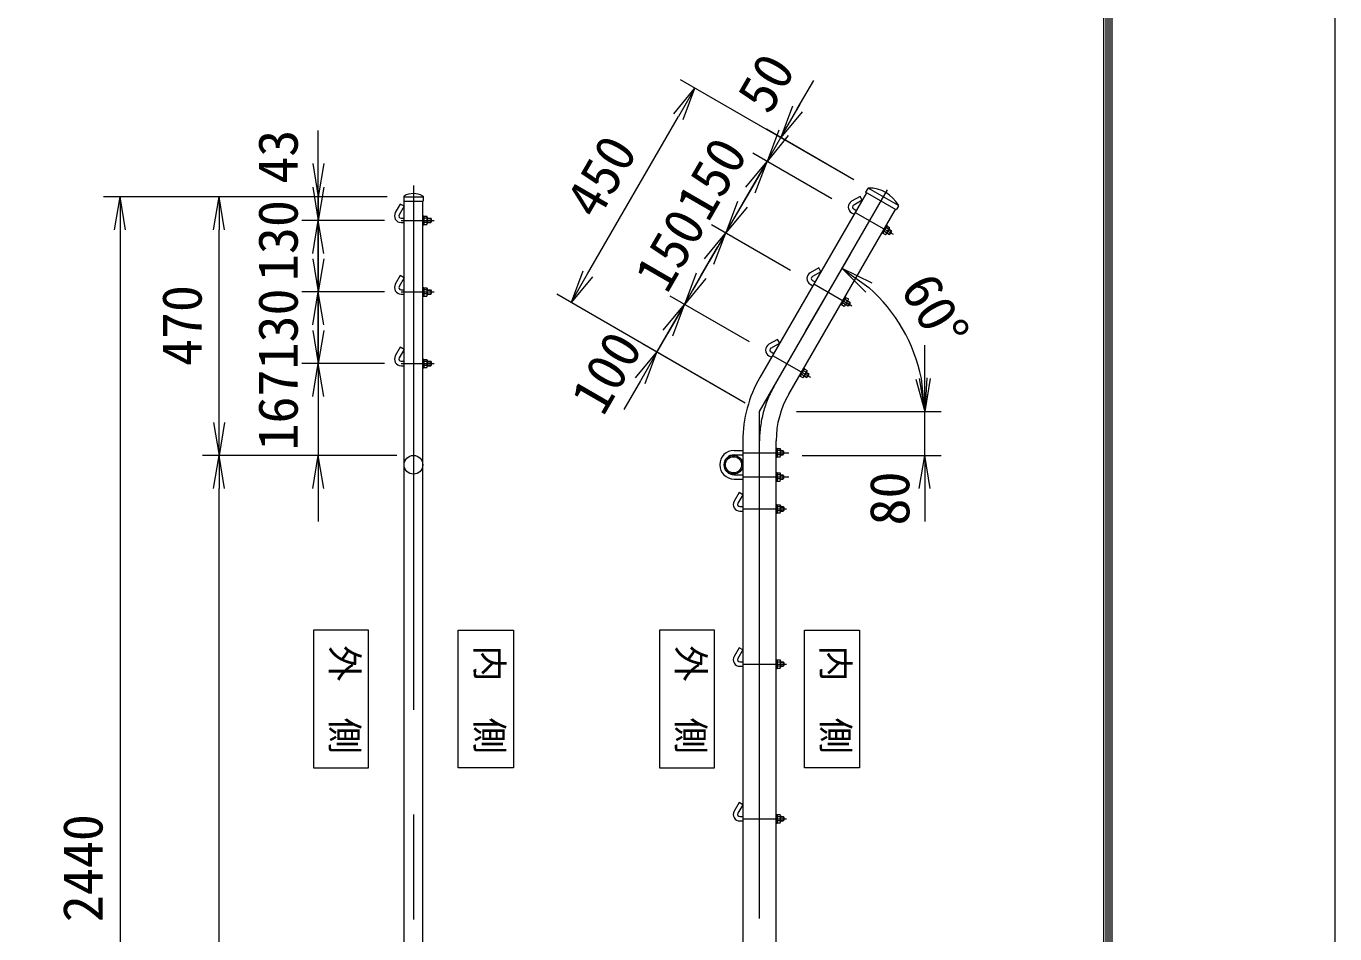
# Model space of a CAD drawing. Units: millimetres, scale not verified. Extents: x -6300 to 6300, y -4455 to 4455.
# Drawn here: x 3923 to 6300, y 82 to 1731 of the extents above; entities that cross this region are included whole.
import ezdxf
from ezdxf.enums import TextEntityAlignment as Align

# ---------------------------------------------------------------- set-up
doc = ezdxf.new("R2010")
doc.units = ezdxf.units.MM
doc.header["$LTSCALE"] = 30
doc.linetypes.add('USER1', pattern=[50.8, 31.75, -6.35, 6.35, -6.35])
for name, color, linetype, lineweight in [('0-1_D-STR1', 1, 'Continuous', 18), ('0-2_D-STR3', 3, 'Continuous', 13), ('0-3_D-BMK', 2, 'USER1', 13), ('0-6_D-STR-TXT', 7, 'Continuous', 9), ('0-7_D-STR-DIM', 7, 'Continuous', 9), ('0-8_0', 7, 'Continuous', 9), ('0-A_D-TTL', 7, 'Continuous', 9)]:
    doc.layers.add(name, color=color, linetype=linetype, lineweight=lineweight)
doc.styles.add('ＭＳ ゴシック', font='')
doc.styles.get('ＭＳ ゴシック').set_extended_font_data('MS Gothic')

# ---------------------------------------------------------------- blocks, each defined once
blk = doc.blocks.new('_Open')
at = {"layer": '0-8_0'}
blk.add_line((-30, 5), (0, 0), dxfattribs=at)
blk.add_lwpolyline([(-30, -5), (0, 0), (-30, 0)], dxfattribs=at)

msp = doc.modelspace()

# ---------------------------------------------------------------- linework, layer by layer
at = {"layer": '0-1_D-STR1'}
for p, q in [((5449.24, 1427.99), (5255.54, 1092.49)), ((5451.67, 1435.9), (5447.64, 1428.92)), ((5503.24, 1396.82), (5447.64, 1428.92)), ((5507.45, 1404.78), (5452.43, 1436.55)), ((4608.77, 1421.28), (4608.77, 1412.95)), ((4608.77, 1420.95), (4643.77, 1420.95)), ((4608.77, 1412.95), (4643.77, 1412.95)), ((4609.27, -1002.05), (4609.27, 1412.95)), ((4643.27, -783.05), (4643.27, 1412.95)), ((4643.77, 1421.28), (4643.77, 1412.95)), ((5507.27, 1403.8), (5503.24, 1396.82)), ((5307.93, 1062.24), (5501.64, 1397.74))]:
    msp.add_line(p, q, dxfattribs=at)
msp.add_lwpolyline([(5224.69, 977.36), (5224.69, -1399.05), (5285.19, -1399.05), (5285.19, 977.36)], dxfattribs=at)
for centre, radius in [((4626.27, 933.95), 17), ((5207.69, 933.95), 17), ((5207.69, 933.95), 14.7)]:
    msp.add_circle(centre, radius, dxfattribs=at)
for centre, radius, start, end in [((4626.27, 1390.73), 35.72, 61.52136, 118.47864), ((5452.97, 1435.15), 1.5, 90.85073, 150), ((5453.85, 1375.48), 61.17, 29.14927, 90.85073), ((4609.77, 1421.28), 1, 122.29827, 180), ((4642.77, 1421.28), 1, 0, 57.70173), ((5505.97, 1404.55), 1.5, 330, 29.14927), ((5454.94, 977.36), 230.25, 150, 180), ((5454.94, 977.36), 169.75, 150, 180)]:
    msp.add_arc(centre, radius, start, end, dxfattribs=at)
at = {"layer": '0-2_D-STR3'}
for p, q in [((4602.34, 1407.54), (4593.34, 1391.95)), ((4609.27, 1403.54), (4600.27, 1387.95)), ((4609.27, 1403.54), (4602.34, 1407.54)), ((5437.54, 1421.58), (5421.95, 1412.58)), ((5441.54, 1414.65), (5425.95, 1405.65)), ((5441.54, 1414.65), (5437.54, 1421.58)), ((4603.74, 1381.95), (4609.27, 1381.95)), ((4643.27, 1385.95), (4644.87, 1385.95)), ((4644.87, 1385.95), (4644.87, 1369.95)), ((4644.87, 1385.45), (4644.87, 1370.45)), ((4644.87, 1385.45), (4650.67, 1385.45)), ((4644.87, 1385.45), (4644.87, 1370.45)), ((4650.67, 1381.7), (4644.87, 1381.7)), ((4651.37, 1383.87), (4651.37, 1372.31)), ((4651.37, 1381.95), (4657.54, 1381.95)), ((4651.37, 1381.25), (4658.24, 1381.25)), ((4657.54, 1381.95), (4657.54, 1373.95)), ((4658.74, 1380.75), (4657.54, 1381.95)), ((4658.74, 1380.75), (4658.74, 1375.15)), ((4658.74, 1380.75), (4658.74, 1375.15)), ((5421.95, 1391.79), (5426.74, 1389.02)), ((5425.95, 1398.72), (5430.74, 1395.95)), ((4603.74, 1373.95), (4609.27, 1373.95)), ((4650.67, 1374.2), (4644.87, 1374.2)), ((4644.87, 1370.45), (4650.67, 1370.45)), ((4651.37, 1374.65), (4658.24, 1374.65)), ((4651.37, 1373.95), (4657.54, 1373.95)), ((4657.54, 1373.95), (4658.74, 1375.15)), ((5486.52, 1368.37), (5478.52, 1354.51)), ((5486.27, 1367.93), (5478.77, 1354.94)), ((5485.67, 1355.29), (5480.65, 1358.19)), ((5489.42, 1361.78), (5484.4, 1364.68)), ((5485.14, 1369.17), (5486.52, 1368.37)), ((5491.11, 1363.31), (5485.33, 1353.3)), ((5486.27, 1367.93), (5491.3, 1365.03)), ((5486.5, 1355.33), (5491.15, 1352.65)), ((5489.8, 1361.04), (5494.45, 1358.36)), ((5490.15, 1361.65), (5494.19, 1359.32)), ((5494.19, 1359.32), (5490.19, 1352.39)), ((5494.63, 1357.68), (5491.83, 1352.83)), ((5494.63, 1357.68), (5491.83, 1352.83)), ((5494.63, 1357.68), (5494.19, 1359.32)), ((5478.77, 1354.94), (5483.8, 1352.04)), ((5486.15, 1354.72), (5490.19, 1352.39)), ((5490.19, 1352.39), (5491.83, 1352.83)), ((5362.54, 1291.67), (5346.95, 1282.67)), ((5366.54, 1284.74), (5350.95, 1275.74)), ((5366.54, 1284.74), (5362.54, 1291.67)), ((4602.34, 1277.54), (4593.34, 1261.95)), ((4609.27, 1273.54), (4600.27, 1257.95)), ((4609.27, 1273.54), (4602.34, 1277.54)), ((5346.95, 1261.89), (5351.74, 1259.12)), ((5350.95, 1268.82), (5355.74, 1266.05)), ((4603.74, 1251.95), (4609.27, 1251.95)), ((4603.74, 1243.95), (4609.27, 1243.95)), ((4643.27, 1255.95), (4644.87, 1255.95)), ((4644.87, 1255.95), (4644.87, 1239.95)), ((4644.87, 1255.45), (4644.87, 1240.45)), ((4644.87, 1255.45), (4650.67, 1255.45)), ((4644.87, 1255.45), (4644.87, 1240.45)), ((4650.67, 1251.7), (4644.87, 1251.7)), ((4650.67, 1244.2), (4644.87, 1244.2)), ((4644.87, 1240.45), (4650.67, 1240.45)), ((4651.37, 1253.87), (4651.37, 1242.31)), ((4651.37, 1251.95), (4657.54, 1251.95)), ((4651.37, 1251.25), (4658.24, 1251.25)), ((4651.37, 1244.65), (4658.24, 1244.65)), ((4651.37, 1243.95), (4657.54, 1243.95)), ((4657.54, 1251.95), (4657.54, 1243.95)), ((4658.74, 1250.75), (4657.54, 1251.95)), ((4657.54, 1243.95), (4658.74, 1245.15)), ((4658.74, 1250.75), (4658.74, 1245.15)), ((4658.74, 1250.75), (4658.74, 1245.15)), ((5411.52, 1238.46), (5403.52, 1224.6)), ((5411.27, 1238.03), (5403.77, 1225.04)), ((5410.14, 1239.26), (5411.52, 1238.46)), ((5411.27, 1238.03), (5416.3, 1235.13)), ((5403.77, 1225.04), (5408.8, 1222.14)), ((5410.67, 1225.39), (5405.65, 1228.29)), ((5414.42, 1231.88), (5409.4, 1234.78)), ((5416.11, 1233.41), (5410.33, 1223.39)), ((5411.15, 1224.82), (5415.19, 1222.49)), ((5411.5, 1225.43), (5416.15, 1222.74)), ((5414.8, 1231.14), (5419.45, 1228.46)), ((5415.15, 1231.75), (5419.19, 1229.42)), ((5419.19, 1229.42), (5415.19, 1222.49)), ((5415.19, 1222.49), (5416.83, 1222.93)), ((5419.63, 1227.78), (5416.83, 1222.93)), ((5419.63, 1227.78), (5416.83, 1222.93)), ((5419.63, 1227.78), (5419.19, 1229.42)), ((4602.34, 1147.54), (4593.34, 1131.95)), ((4609.27, 1143.54), (4600.27, 1127.95)), ((4609.27, 1143.54), (4602.34, 1147.54)), ((5287.54, 1161.77), (5271.95, 1152.77)), ((5291.54, 1154.84), (5275.95, 1145.84)), ((5291.54, 1154.84), (5287.54, 1161.77)), ((4603.74, 1121.95), (4609.27, 1121.95)), ((4643.27, 1125.95), (4644.87, 1125.95)), ((4644.87, 1125.95), (4644.87, 1109.95)), ((4644.87, 1125.45), (4644.87, 1110.45)), ((4644.87, 1125.45), (4650.67, 1125.45)), ((4644.87, 1125.45), (4644.87, 1110.45)), ((4650.67, 1121.7), (4644.87, 1121.7)), ((4651.37, 1123.87), (4651.37, 1112.31)), ((4651.37, 1121.95), (4657.54, 1121.95)), ((4651.37, 1121.25), (4658.24, 1121.25)), ((4657.54, 1121.95), (4657.54, 1113.95)), ((4658.74, 1120.75), (4657.54, 1121.95)), ((4658.74, 1120.75), (4658.74, 1115.15)), ((4658.74, 1120.75), (4658.74, 1115.15)), ((5271.95, 1131.98), (5276.74, 1129.22)), ((5275.95, 1138.91), (5280.74, 1136.14)), ((4603.74, 1113.95), (4609.27, 1113.95)), ((4650.67, 1114.2), (4644.87, 1114.2)), ((4644.87, 1110.45), (4650.67, 1110.45)), ((4651.37, 1114.65), (4658.24, 1114.65)), ((4651.37, 1113.95), (4657.54, 1113.95)), ((4657.54, 1113.95), (4658.74, 1115.15)), ((5336.52, 1108.56), (5328.52, 1094.7)), ((5336.27, 1108.12), (5328.77, 1095.13)), ((5328.77, 1095.13), (5333.8, 1092.23)), ((5335.67, 1095.48), (5330.65, 1098.38)), ((5339.42, 1101.98), (5334.4, 1104.88)), ((5335.14, 1109.36), (5336.52, 1108.56)), ((5341.11, 1103.51), (5335.33, 1093.49)), ((5336.15, 1094.92), (5340.19, 1092.58)), ((5336.27, 1108.12), (5341.3, 1105.22)), ((5336.5, 1095.52), (5341.15, 1092.84)), ((5339.8, 1101.24), (5344.45, 1098.56)), ((5340.15, 1101.84), (5344.19, 1099.51)), ((5344.19, 1099.51), (5340.19, 1092.58)), ((5344.63, 1097.87), (5341.83, 1093.02)), ((5344.63, 1097.87), (5341.83, 1093.02)), ((5344.63, 1097.87), (5344.19, 1099.51)), ((5340.19, 1092.58), (5341.83, 1093.02)), ((5208.69, 959.95), (5224.69, 959.95)), ((5208.69, 951.95), (5224.69, 951.95)), ((5285.19, 963.95), (5286.79, 963.95)), ((5286.79, 963.95), (5286.79, 947.95)), ((5286.79, 963.45), (5292.59, 963.45)), ((5286.79, 963.45), (5286.79, 948.45)), ((5292.59, 959.7), (5286.79, 959.7)), ((5292.59, 952.2), (5286.79, 952.2)), ((5293.29, 961.87), (5293.29, 950.31)), ((5293.29, 959.95), (5297.49, 959.95)), ((5293.29, 959.25), (5298.19, 959.25)), ((5293.29, 952.65), (5298.19, 952.65)), ((5293.29, 951.95), (5297.49, 951.95)), ((5297.49, 951.95), (5298.69, 953.15)), ((5298.69, 958.75), (5298.69, 953.15)), ((5286.79, 948.45), (5292.59, 948.45)), ((5208.69, 915.95), (5224.69, 915.95)), ((5208.69, 907.95), (5224.69, 907.95)), ((5285.19, 919.95), (5286.79, 919.95)), ((5286.79, 919.95), (5286.79, 903.95)), ((5292.59, 915.7), (5286.79, 915.7)), ((5292.59, 908.2), (5286.79, 908.2)), ((5286.79, 904.45), (5292.59, 904.45)), ((5293.29, 906.03), (5293.29, 917.6)), ((5293.29, 915.95), (5297.49, 915.95)), ((5293.29, 915.25), (5298.19, 915.25)), ((5293.29, 908.65), (5298.19, 908.65)), ((5293.29, 907.95), (5297.49, 907.95)), ((5298.69, 914.75), (5297.49, 915.95)), ((5297.49, 915.95), (5297.49, 907.95)), ((5297.49, 907.95), (5298.69, 909.15)), ((5298.69, 914.75), (5298.69, 909.15)), ((5217.76, 883.54), (5208.76, 867.95)), ((5224.69, 879.54), (5217.76, 883.54)), ((5224.69, 879.54), (5215.69, 863.95)), ((5219.15, 857.95), (5224.69, 857.95)), ((5285.19, 861.95), (5286.79, 861.95)), ((5286.79, 861.95), (5286.79, 845.95)), ((5286.79, 861.45), (5286.79, 846.45)), ((5286.79, 861.45), (5292.59, 861.45)), ((5292.59, 857.7), (5286.79, 857.7)), ((5293.29, 859.87), (5293.29, 848.31)), ((5293.29, 857.95), (5297.95, 857.95)), ((5293.29, 857.25), (5298.65, 857.25)), ((5297.95, 857.95), (5297.95, 849.95)), ((5299.15, 856.75), (5297.95, 857.95)), ((5299.15, 856.75), (5299.15, 851.15)), ((5299.15, 856.75), (5299.15, 851.15)), ((5219.15, 849.95), (5224.69, 849.95)), ((5292.59, 850.2), (5286.79, 850.2)), ((5286.79, 846.45), (5292.59, 846.45)), ((5293.29, 850.65), (5298.65, 850.65)), ((5293.29, 849.95), (5297.95, 849.95)), ((5297.95, 849.95), (5299.15, 851.15)), ((5217.76, 601.54), (5208.76, 585.95)), ((5224.69, 597.54), (5215.69, 581.95)), ((5224.69, 597.54), (5217.76, 601.54)), ((5219.15, 575.95), (5224.69, 575.95)), ((5285.19, 579.95), (5286.79, 579.95)), ((5286.79, 579.95), (5286.79, 563.95)), ((5286.79, 579.45), (5286.79, 564.45)), ((5286.79, 579.45), (5292.59, 579.45)), ((5292.59, 575.7), (5286.79, 575.7)), ((5293.29, 577.87), (5293.29, 566.31)), ((5293.29, 575.95), (5297.95, 575.95)), ((5293.29, 575.25), (5298.65, 575.25)), ((5297.95, 575.95), (5297.95, 567.95)), ((5299.15, 574.75), (5297.95, 575.95)), ((5299.15, 574.75), (5299.15, 569.15)), ((5299.15, 574.75), (5299.15, 569.15)), ((5219.15, 567.95), (5224.69, 567.95)), ((5292.59, 568.2), (5286.79, 568.2)), ((5286.79, 564.45), (5292.59, 564.45)), ((5293.29, 568.65), (5298.65, 568.65)), ((5293.29, 567.95), (5297.95, 567.95)), ((5297.95, 567.95), (5299.15, 569.15)), ((5217.76, 320.54), (5208.76, 304.95)), ((5224.69, 316.54), (5215.69, 300.95)), ((5224.69, 316.54), (5217.76, 320.54)), ((5219.15, 294.95), (5224.69, 294.95)), ((5219.15, 286.95), (5224.69, 286.95)), ((5285.19, 298.95), (5286.79, 298.95)), ((5286.79, 298.95), (5286.79, 282.95)), ((5286.79, 298.45), (5286.79, 283.45)), ((5286.79, 298.45), (5292.59, 298.45)), ((5292.59, 294.7), (5286.79, 294.7)), ((5292.59, 287.2), (5286.79, 287.2)), ((5293.29, 296.87), (5293.29, 285.31)), ((5293.29, 294.95), (5297.95, 294.95)), ((5293.29, 294.25), (5298.65, 294.25)), ((5293.29, 287.65), (5298.65, 287.65)), ((5293.29, 286.95), (5297.95, 286.95)), ((5297.95, 294.95), (5297.95, 286.95)), ((5299.15, 293.75), (5297.95, 294.95)), ((5297.95, 286.95), (5299.15, 288.15)), ((5299.15, 293.75), (5299.15, 288.15)), ((5299.15, 293.75), (5299.15, 288.15)), ((5286.79, 283.45), (5292.59, 283.45))]:
    msp.add_line(p, q, dxfattribs=at)
for points in [[(4643.27, 1385.95), (4643.27, 1369.95), (4644.87, 1369.95)], [(5485.14, 1369.17), (5477.14, 1355.31), (5478.52, 1354.51)], [(4643.27, 1255.95), (4643.27, 1239.95), (4644.87, 1239.95)], [(5410.14, 1239.26), (5402.14, 1225.4), (5403.52, 1224.6)], [(4643.27, 1125.95), (4643.27, 1109.95), (4644.87, 1109.95)], [(5335.14, 1109.36), (5327.14, 1095.5), (5328.52, 1094.7)], [(5285.19, 963.95), (5285.19, 947.95), (5286.79, 947.95)], [(5298.69, 958.75), (5297.49, 959.95), (5297.49, 951.95)], [(5285.19, 919.95), (5285.19, 903.95), (5286.79, 903.95)], [(5286.79, 904.45), (5286.79, 919.45), (5292.59, 919.45)], [(5285.19, 861.95), (5285.19, 845.95), (5286.79, 845.95)], [(5285.19, 579.95), (5285.19, 563.95), (5286.79, 563.95)], [(5285.19, 298.95), (5285.19, 282.95), (5286.79, 282.95)]]:
    msp.add_lwpolyline(points, dxfattribs=at)
for centre, radius, start, end in [((5427.95, 1402.18), 12, 120, 240), ((5427.95, 1402.18), 4, 120, 240), ((4603.74, 1385.95), 12, 150, 270), ((4603.74, 1385.95), 4, 150, 270), ((4648.57, 1383.58), 2.81, 318.21899, 41.78101), ((4640.98, 1377.95), 10.39, 338.85295, 21.14705), ((4648.51, 1372.33), 2.86, 319.0514, 40.9486), ((5482.86, 1354.75), 2.86, 289.0514, 10.9486), ((5479.15, 1363.38), 10.39, 308.85295, 351.14705), ((5488.54, 1364.46), 2.81, 288.21899, 11.78101), ((4603.74, 1255.95), 12, 150, 270), ((5352.95, 1272.28), 12, 120, 240), ((5352.95, 1272.28), 4, 120, 240), ((4603.74, 1255.95), 4, 150, 270), ((4648.57, 1253.58), 2.81, 318.21899, 41.78101), ((4640.98, 1247.95), 10.39, 338.85295, 21.14705), ((4648.51, 1242.33), 2.86, 319.0514, 40.9486), ((5407.86, 1224.84), 2.86, 289.0514, 10.9486), ((5404.15, 1233.48), 10.39, 308.85295, 351.14705), ((5413.54, 1234.55), 2.81, 288.21899, 11.78101), ((5277.95, 1142.38), 12, 120, 240), ((5277.95, 1142.38), 4, 120, 240), ((4603.74, 1125.95), 12, 150, 270), ((4603.74, 1125.95), 4, 150, 270), ((4648.57, 1123.58), 2.81, 318.21899, 41.78101), ((4640.98, 1117.95), 10.39, 338.85295, 21.14705), ((4648.51, 1112.33), 2.86, 319.0514, 40.9486), ((5332.86, 1094.94), 2.86, 289.0514, 10.9486), ((5329.15, 1103.58), 10.39, 308.85295, 351.14705), ((5338.54, 1104.65), 2.81, 288.21899, 11.78101), ((5208.69, 933.95), 26, 90, 270), ((5208.69, 933.95), 18, 90, 270), ((5290.49, 961.58), 2.81, 318.21899, 41.78101), ((5282.9, 955.95), 10.39, 338.85295, 21.14705), ((5290.43, 950.33), 2.86, 319.0514, 40.9486), ((5290.43, 917.58), 2.86, 319.0514, 40.9486), ((5282.9, 911.95), 10.39, 338.85295, 21.14705), ((5290.49, 906.33), 2.81, 318.21899, 41.78101), ((5219.15, 861.95), 12, 150, 270), ((5219.15, 861.95), 4, 150, 270), ((5290.49, 859.58), 2.81, 318.21899, 41.78101), ((5282.9, 853.95), 10.39, 338.85295, 21.14705), ((5290.43, 848.33), 2.86, 319.0514, 40.9486), ((5219.15, 579.95), 12, 150, 270), ((5219.15, 579.95), 4, 150, 270), ((5290.49, 577.58), 2.81, 318.21899, 41.78101), ((5282.9, 571.95), 10.39, 338.85295, 21.14705), ((5290.43, 566.33), 2.86, 319.0514, 40.9486), ((5219.15, 298.95), 12, 150, 270), ((5219.15, 298.95), 4, 150, 270), ((5290.49, 296.58), 2.81, 318.21899, 41.78101), ((5282.9, 290.95), 10.39, 338.85295, 21.14705), ((5290.43, 285.33), 2.86, 319.0514, 40.9486)]:
    msp.add_arc(centre, radius, start, end, dxfattribs=at)
at = {"layer": '0-3_D-BMK'}
for p, q in [((4626.27, 1441.45), (4626.27, -1034.05)), ((5254.94, 1030.95), (5487.44, 1433.65)), ((5428.74, 1392.49), (5497.47, 1352.81)), ((4603.74, 1377.95), (4663.62, 1377.95)), ((5353.74, 1262.58), (5422.47, 1222.91)), ((4603.74, 1247.95), (4663.62, 1247.95)), ((4603.74, 1117.95), (4663.62, 1117.95)), ((5278.74, 1132.68), (5347.47, 1093)), ((5254.94, -1414.05), (5254.94, 1030.95)), ((5224.69, 955.95), (5308.28, 955.95)), ((5224.69, 911.95), (5308.28, 911.95)), ((5224.69, 853.95), (5304.04, 853.95)), ((5224.69, 571.95), (5304.04, 571.95)), ((5224.69, 290.95), (5304.04, 290.95))]:
    msp.add_line(p, q, dxfattribs=at)
msp.add_arc((5454.94, 977.36), 200, 150, 180, dxfattribs=at)
at = {"layer": '0-6_D-STR-TXT'}
for points in [[(4444.76, 383.54), (4544.76, 383.54), (4544.76, 633.54), (4444.76, 633.54)], [(4807.78, 383.54), (4707.78, 383.54), (4707.78, 633.54), (4807.78, 633.54)], [(5073.43, 383.54), (5173.43, 383.54), (5173.43, 633.54), (5073.43, 633.54)], [(5436.45, 383.54), (5336.45, 383.54), (5336.45, 633.54), (5436.45, 633.54)]]:
    msp.add_lwpolyline(points, close=True, dxfattribs=at)
at = {"layer": '0-7_D-STR-DIM'}
for p, q in [((5426.45, 1451.55), (5111.66, 1633.29)), ((5323.53, 1580.25), (5353.53, 1632.21)), ((5298.53, 1536.95), (5328.53, 1588.91)), ((4942.64, 1280.54), (5107.64, 1566.33)), ((4453.31, 1480.95), (4453.31, 1540.95)), ((5426.45, 1451.55), (5267.55, 1543.29)), ((5268.53, 1484.99), (5293.53, 1528.29)), ((4453.31, 1437.95), (4453.31, 1497.95)), ((5386.43, 1416.91), (5242.55, 1499.99)), ((5386.43, 1416.91), (5242.55, 1499.99)), ((5193.53, 1355.08), (5268.53, 1484.99)), ((5223.53, 1407.04), (5253.53, 1459.01)), ((5238.53, 1433.03), (5208.53, 1381.06)), ((4578.77, 1420.95), (4063.31, 1420.95)), ((4578.77, 1420.95), (4243.31, 1420.95)), ((4578.77, 1420.95), (4423.31, 1420.95)), ((4453.31, 1420.95), (4453.31, 1377.95)), ((4093.31, 1360.95), (4093.31, -959.05)), ((4273.31, 1010.95), (4273.31, 1360.95)), ((4573.74, 1377.95), (4423.31, 1377.95)), ((4573.74, 1377.95), (4423.31, 1377.95)), ((4453.31, 1377.95), (4453.31, 1247.95)), ((4453.31, 1307.95), (4453.31, 1367.95)), ((5118.53, 1225.18), (5193.53, 1355.08)), ((5311.43, 1287.01), (5167.55, 1370.08)), ((5311.43, 1287.01), (5167.55, 1370.08)), ((4453.31, 1317.95), (4453.31, 1257.95)), ((5148.53, 1277.14), (5178.53, 1329.1)), ((5339.34, 1177.13), (5419.94, 1316.74)), ((5163.53, 1303.12), (5133.53, 1251.16)), ((4573.74, 1247.95), (4423.31, 1247.95)), ((4573.74, 1247.95), (4423.31, 1247.95)), ((4453.31, 1247.95), (4453.31, 1117.95)), ((4453.31, 1177.95), (4453.31, 1237.95)), ((5228.96, 1045.95), (4886.66, 1243.58)), ((5236.43, 1157.11), (5092.55, 1240.18)), ((5236.43, 1157.11), (5092.55, 1240.18)), ((5068.53, 1138.58), (5118.53, 1225.18)), ((4453.31, 1187.95), (4453.31, 1127.95)), ((5088.53, 1173.22), (5058.53, 1121.26)), ((5228.96, 1045.95), (5042.55, 1153.58)), ((5554.94, 1090.95), (5554.94, 1150.95)), ((4573.74, 1117.95), (4423.31, 1117.95)), ((4573.74, 1117.95), (4423.31, 1117.95)), ((4453.31, 1117.95), (4453.31, 950.95)), ((5038.53, 1086.62), (5008.53, 1034.65)), ((4453.31, 1057.95), (4453.31, 997.95)), ((5322.14, 1030.95), (5584.94, 1030.95)), ((5538.62, 1030.95), (5584.94, 1030.95)), ((5554.94, 950.95), (5554.94, 1030.95)), ((4596.27, 950.95), (4243.31, 950.95)), ((4596.27, 950.95), (4243.31, 950.95)), ((4596.27, 950.95), (4423.31, 950.95)), ((5332.19, 950.95), (5584.94, 950.95)), ((4273.31, -959.05), (4273.31, 890.95)), ((4453.31, 890.95), (4453.31, 830.95)), ((5554.94, 890.95), (5554.94, 830.95))]:
    msp.add_line(p, q, dxfattribs=at)
msp.add_arc((5254.94, 1030.95), 300, 11.47834, 48.52166, dxfattribs=at)
at = {"layer": '0-A_D-TTL', "color": 2, "lineweight": 18}
msp.add_lwpolyline([(-6300, 4455), (6300, 4455), (6300, -4455), (-6300, -4455)], close=True, dxfattribs=at)
at = {"layer": '0-A_D-TTL'}
for points in [[(-5895, 4125), (5895, 4125), (5895, -4125), (-5895, -4125)], [(-5891.25, 4121.25), (5891.25, 4121.25), (5891.25, -4121.25), (-5891.25, -4121.25)], [(-5887.5, 4117.5), (5887.5, 4117.5), (5887.5, -4117.5), (-5887.5, -4117.5)], [(-5883.75, 4113.75), (5883.75, 4113.75), (5883.75, -4113.75), (-5883.75, -4113.75)], [(-5880, 4110), (5880, 4110), (5880, -4110), (-5880, -4110)]]:
    msp.add_lwpolyline(points, close=True, dxfattribs=at)

# ---------------------------------------------------------------- block references
at = {"layer": '0-7_D-STR-DIM', "xscale": 2, "yscale": 2}
for p, rotation in [((5137.64, 1618.29), 60), ((5293.53, 1528.29), 240), ((5268.53, 1484.99), 240), ((4453.31, 1420.95), 270), ((5268.53, 1484.99), 60), ((4453.31, 1377.95), 270), ((4093.31, 1420.95), 90), ((4273.31, 1420.95), 90), ((5193.53, 1355.08), 240), ((4453.31, 1377.95), 90), ((5193.53, 1355.08), 60), ((4453.31, 1247.95), 270), ((4912.64, 1228.58), 240), ((5404.94, 1290.76), 144.26083), ((5118.53, 1225.18), 240), ((4453.31, 1247.95), 90), ((5118.53, 1225.18), 60), ((4453.31, 1117.95), 270), ((5068.53, 1138.58), 60), ((4453.31, 1117.95), 90), ((5554.94, 1030.95), 275.73917), ((5554.94, 1030.95), 270), ((4273.31, 950.95), 270), ((4273.31, 950.95), 90), ((4453.31, 950.95), 90), ((5554.94, 950.95), 90)]:
    msp.add_blockref('_Open', p, dxfattribs=dict(at, rotation=rotation))

# ---------------------------------------------------------------- texts
at = {"layer": '0-6_D-STR-TXT', "style": 'ＭＳ ゴシック'}
for s, p in [('外\u3000側', (4462.92, 606.01)), ('内\u3000側', (4726.07, 606.01)), ('外\u3000側', (5091.59, 606.01)), ('内\u3000側', (5354.74, 606.01))]:
    msp.add_text(s, height=48.17, rotation=270, dxfattribs=at).set_placement(p, align=Align.BOTTOM_LEFT)
at = {"layer": '0-7_D-STR-DIM', "style": 'ＭＳ ゴシック'}
for s, rotation, p in [('50', 60, (5291.63, 1556.66)), ('43', 90, (4437.69, 1444.48)), ('450', 60, (4980, 1365.49)), ('150', 60, (5180.38, 1361.55)), ('130', 90, (4437.69, 1267.62)), ('150', 60, (5105.38, 1231.65)), ('60°', 300, (5490.48, 1243.24)), ('470', 90, (4263.19, 1113.2)), ('130', 90, (4437.69, 1106.98)), ('100', 60, (4989.53, 1009.23)), ('167', 90, (4437.69, 959.83)), ('80', 90, (5548.73, 823.65)), ('2440', 90, (4083.19, 103.08))]:
    msp.add_text(s, height=72.14, rotation=rotation, dxfattribs=at).set_placement(p, align=Align.BOTTOM_LEFT)

doc.saveas('drawing.dxf')
